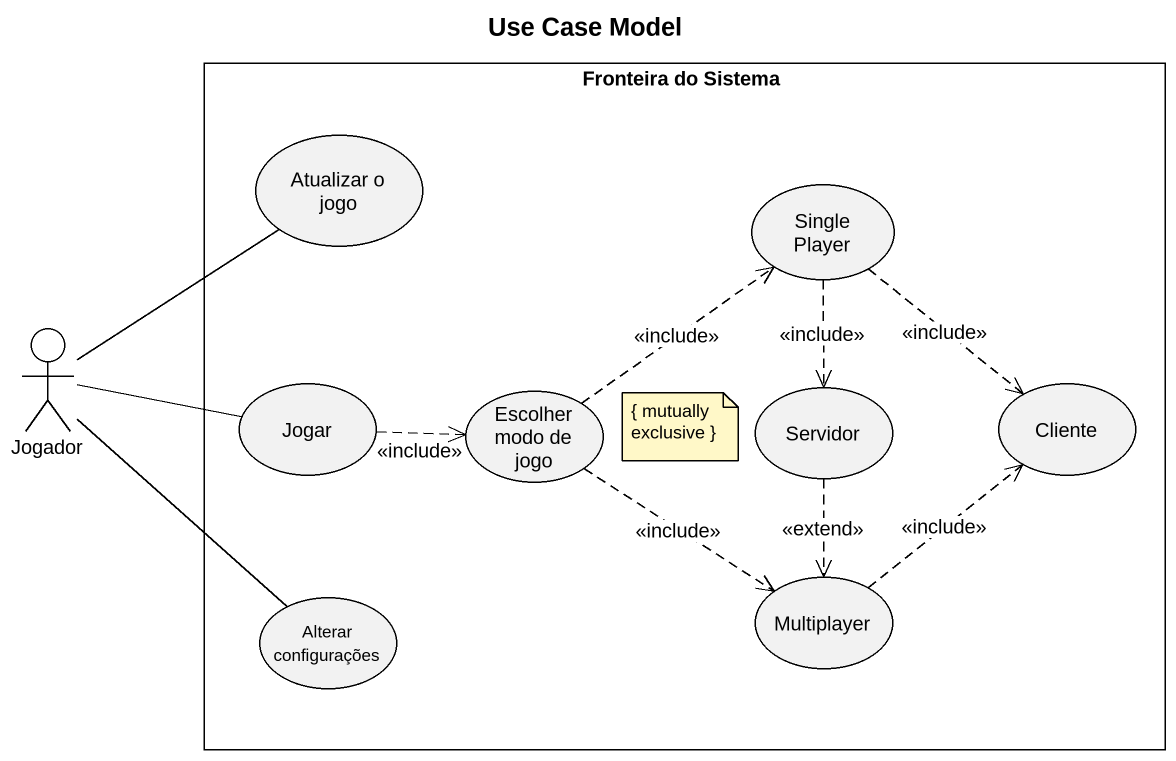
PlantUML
@startuml
title Use Case Model
rectangle "Fronteira do Sistema" as Fronteira_do_Sistema {
  usecase "Atualizar o jogo" as Atualizar_o_jogo
  usecase "Single Player" as Single_Player
  usecase Jogar
  usecase "Escolher modo de jogo" as Escolher_modo_de_jogo
  usecase Servidor
  usecase Cliente
  usecase "Alterar configurações" as Alterar_configurações
  usecase Multiplayer
}
actor Jogador
Single_Player ..> Servidor : <<include>>
Single_Player ..> Cliente : <<include>>
Jogador -up- Atualizar_o_jogo
Jogador -right- Jogar
Jogador -- Alterar_configurações
Jogar .right.> Escolher_modo_de_jogo : <<include>>
Escolher_modo_de_jogo .up.> Single_Player : <<include>>
Escolher_modo_de_jogo ..> Multiplayer : <<include>>
Servidor ..> Multiplayer : <<extend>>
Multiplayer .up.> Cliente : <<include>>
note as N1
  { mutually exclusive }
end note
@enduml
